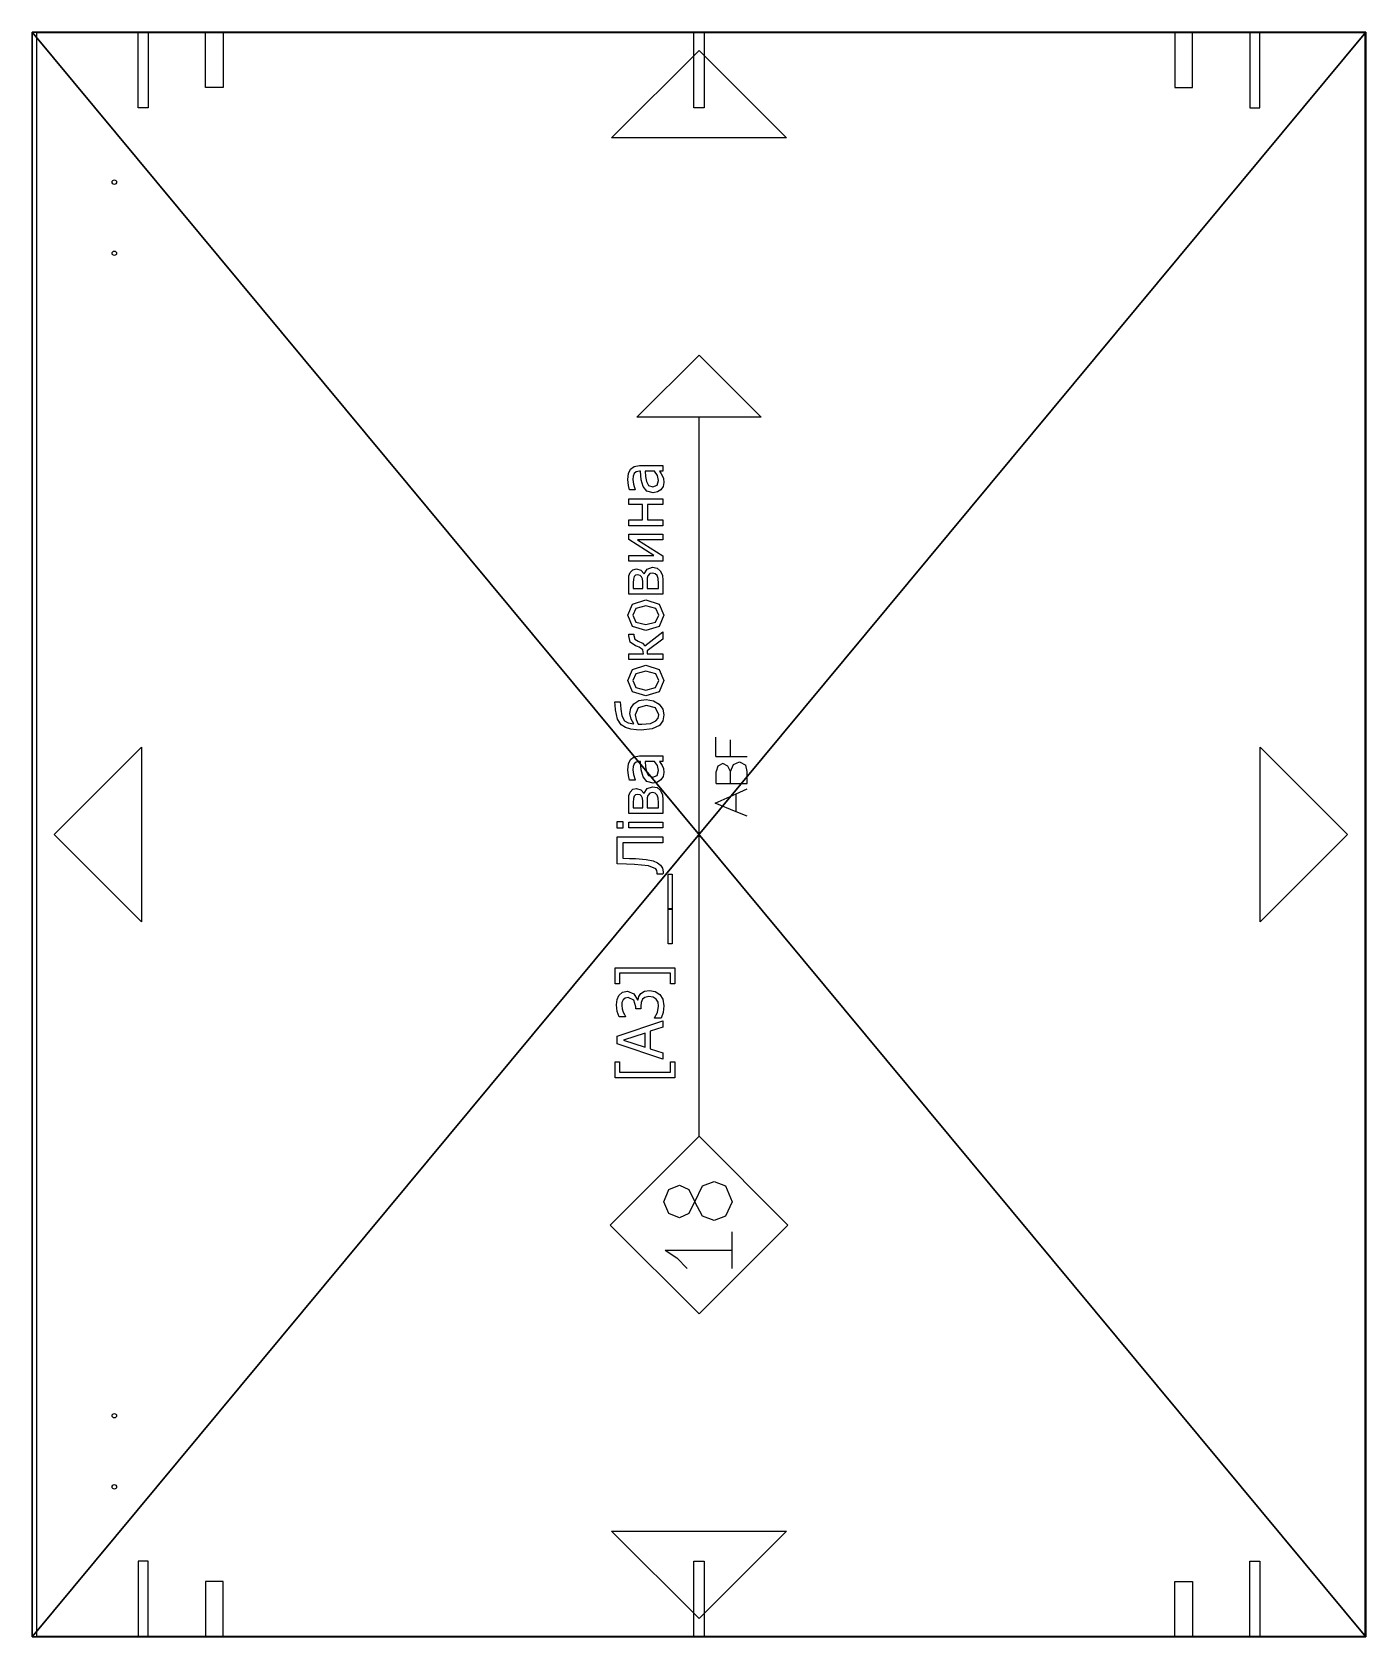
# Model space of a CAD drawing. Header units: millimetres. Extents: x -45532 to 18, y -11338 to 4436.
# Drawn here: x -25584 to -24984, y 0 to 722 of the extents above; entities that cross this region are included whole.
import ezdxf

# ---------------------------------------------------------------- set-up
doc = ezdxf.new("R2010")
doc.units = ezdxf.units.MM
doc.header["$LTSCALE"] = 25.4
doc.layers.get('0').update_dxf_attribs({"true_color": 0xffffff})
for name, color, linetype, true_color in [('ABF_cuttingLines', 134, 'Continuous', 0x009987), ('ABF_edgeBanding', 252, 'Continuous', 0x777799), ('ABF_Label', 190, 'Continuous', 0x9900ff), ('DEPTH3.0-ARTICLE46331', 134, 'Continuous', 0x009987), ('DSIDE-4.5', 190, 'Continuous', 0x9900ff), ('DSIDE-8', 22, 'Continuous', 0xcc4400), ('Dside4.5', 134, 'Continuous', 0x009987)]:
    doc.layers.add(name, color=color, linetype=linetype, true_color=true_color)

# ---------------------------------------------------------------- blocks, each defined once
blk = doc.blocks.new('Group302#1')
at = {"layer": 'DSIDE-4.5', "color": 0, "extrusion": (0, 1, -4.99939e-16)}
blk.add_circle((0, -9), 2.25, dxfattribs=at)
at = {"layer": 'DSIDE-8', "color": 0, "extrusion": (0, 1, -4.99939e-16)}
blk.add_circle((-32, -9), 4, dxfattribs=at)
blk = doc.blocks.new('Group303#1')
at = {"layer": 'DSIDE-4.5', "color": 0}
blk.add_polyline3d([(2.25, 0, 0), (2.25, 34, 0), (-2.25, 34, 0), (-2.25, 0, 0), (2.25, 0, 0)], close=True, dxfattribs=at)
at = {"layer": 'DSIDE-8', "color": 0}
blk.add_polyline3d([(36, 0, 0), (36, 25, 0), (28, 25, 0), (28, 0, 0), (36, 0, 0)], close=True, dxfattribs=at)
blk = doc.blocks.new('Group306#1')
at = {"layer": 'DSIDE-4.5', "color": 0, "extrusion": (0, 1, -4.99939e-16)}
blk.add_circle((0, -9), 2.25, dxfattribs=at)
at = {"layer": 'DSIDE-8', "color": 0, "extrusion": (0, 1, -4.99939e-16)}
blk.add_circle((32, -9), 4, dxfattribs=at)
blk = doc.blocks.new('Group307#1')
at = {"layer": 'DSIDE-4.5', "color": 0}
blk.add_polyline3d([(-2.25, 0, 0), (-2.25, 34, 0), (2.25, 34, 0), (2.25, 0, 0), (-2.25, 0, 0)], close=True, dxfattribs=at)
at = {"layer": 'DSIDE-8', "color": 0}
blk.add_polyline3d([(-36, 0, 0), (-36, 25, 0), (-28, 25, 0), (-28, 0, 0), (-36, 0, 0)], close=True, dxfattribs=at)
blk = doc.blocks.new('Group310#2')
at = {"layer": 'DSIDE-4.5', "color": 0, "extrusion": (0, -1, 4.99939e-16)}
blk.add_circle((0, -9), 2.25, dxfattribs=at)
at = {"layer": 'DSIDE-8', "color": 0, "extrusion": (0, -1, 4.99939e-16)}
blk.add_circle((32, -9), 4, dxfattribs=at)
blk = doc.blocks.new('Group311#1')
at = {"layer": 'DSIDE-4.5', "color": 0}
blk.add_polyline3d([(2.25, 0, 0), (2.25, -34, 0), (-2.25, -34, 0), (-2.25, 0, 0), (2.25, 0, 0)], close=True, dxfattribs=at)
at = {"layer": 'DSIDE-8', "color": 0}
blk.add_polyline3d([(36, 0, 0), (36, -25, 0), (28, -25, 0), (28, 0, 0), (36, 0, 0)], close=True, dxfattribs=at)
blk = doc.blocks.new('Group314#2')
at = {"layer": 'DSIDE-4.5', "color": 0, "extrusion": (0, -1, 4.99939e-16)}
blk.add_circle((0, -9), 2.25, dxfattribs=at)
at = {"layer": 'DSIDE-8', "color": 0, "extrusion": (0, -1, 4.99939e-16)}
blk.add_circle((-32, -9), 4, dxfattribs=at)
blk = doc.blocks.new('Group315#1')
at = {"layer": 'DSIDE-4.5', "color": 0}
blk.add_polyline3d([(-2.25, 0, 0), (-2.25, -34, 0), (2.25, -34, 0), (2.25, 0, 0), (-2.25, 0, 0)], close=True, dxfattribs=at)
at = {"layer": 'DSIDE-8', "color": 0}
blk.add_polyline3d([(-36, 0, 0), (-36, -25, 0), (-28, -25, 0), (-28, 0, 0), (-36, 0, 0)], close=True, dxfattribs=at)
blk = doc.blocks.new('Group313#2')
at = {"layer": 'Dside4.5', "color": 0, "extrusion": (0, -1, 0)}
blk.add_circle((0, -9), 2.25, dxfattribs=at)
blk = doc.blocks.new('Group314#3')
at = {"layer": 'Dside4.5', "color": 0}
blk.add_polyline3d([(-2.25, 0, 0), (-2.25, 34, 0), (2.25, 34, 0), (2.25, 0, 0), (-2.25, 0, 0)], close=True, dxfattribs=at)
blk = doc.blocks.new('Group316#2')
at = {"layer": 'Dside4.5', "color": 0, "extrusion": (0, 1, 0)}
blk.add_circle((0, -9), 2.25, dxfattribs=at)
blk = doc.blocks.new('Group317#1')
at = {"layer": 'Dside4.5', "color": 0}
blk.add_polyline3d([(2.25, 0, 0), (2.25, -34, 0), (-2.25, -34, 0), (-2.25, 0, 0), (2.25, 0, 0)], close=True, dxfattribs=at)
blk = doc.blocks.new('Group373#1')
at = {"layer": 'DEPTH3.0-ARTICLE46331', "color": 0}
for centre in [(37, 16), (37, -16)]:
    blk.add_circle(centre, 1, dxfattribs=at)
blk = doc.blocks.new('Group375#1')
at = {"layer": 'DEPTH3.0-ARTICLE46331', "color": 0}
for centre in [(37, 16), (37, -16)]:
    blk.add_circle(centre, 1, dxfattribs=at)
blk = doc.blocks.new('Group1137#1')
at = {"layer": 'ABF_Label', "color": 0}
for p, q in [((-69.48, 6.86), (-69.48, 23.92)), ((-69.48, 23.92), (-64.92, 23.92)), ((-64.92, 23.92), (-64.92, 22.67)), ((-64.15, 10.29), (-59.76, 23.33)), ((-59.76, 23.33), (-57.62, 23.33)), ((-57.62, 23.33), (-53.22, 10.29)), ((-52.1, 22.8), (-50.55, 23.35)), ((-50.55, 23.35), (-48.69, 23.6)), ((-48.69, 23.6), (-47.15, 23.42)), ((-47.15, 23.42), (-45.95, 22.87)), ((-42.66, 22.67), (-42.66, 23.92)), ((-42.66, 23.92), (-38.1, 23.92)), ((-38.1, 23.92), (-38.1, 6.86)), ((-8.47, 20.74), (-8.4, 23.33)), ((-8.4, 23.33), (-0.63, 23.33)), ((-0.63, 23.33), (-0.63, 10.29)), ((1.81, 21.71), (1.81, 23.42)), ((1.81, 23.42), (3.68, 23.42)), ((3.68, 23.42), (3.68, 21.71)), ((31.37, 22.26), (32.99, 23.29)), ((32.99, 23.29), (35.65, 23.82)), ((35.65, 23.82), (36.91, 23.92)), ((36.91, 23.92), (37.93, 24)), ((37.93, 24), (37.93, 22.48)), ((-64.92, 22.67), (-67.94, 22.67)), ((-67.94, 22.67), (-67.94, 8.11)), ((-58.73, 21.56), (-60.74, 15.42)), ((-56.72, 15.42), (-58.73, 21.56)), ((-52.1, 20.95), (-52.1, 22.8)), ((-52, 20.95), (-52.1, 20.95)), ((-51.44, 21.31), (-52, 20.95)), ((-50.71, 21.68), (-51.44, 21.31)), ((-49.78, 21.98), (-50.71, 21.68)), ((-48.83, 22.09), (-49.78, 21.98)), ((-49.22, 18.09), (-47.3, 18.65)), ((-47.98, 22), (-48.83, 22.09)), ((-47.24, 21.69), (-47.98, 22)), ((-47.3, 18.65), (-46.56, 20.28)), ((-46.75, 21.12), (-47.24, 21.69)), ((-45.5, 18.57), (-47.2, 17.53)), ((-46.56, 20.28), (-46.75, 21.12)), ((-45.95, 22.87), (-45.08, 21.85)), ((-44.79, 20.46), (-45.5, 18.57)), ((-45.08, 21.85), (-44.79, 20.46)), ((-39.64, 22.67), (-42.66, 22.67)), ((-39.64, 8.11), (-39.64, 22.67)), ((-8.95, 14.43), (-8.56, 18.47)), ((-8.56, 18.47), (-8.47, 20.74)), ((-6.83, 19.86), (-6.9, 18.17)), ((-6.76, 21.79), (-6.83, 19.86)), ((-2.36, 21.79), (-6.76, 21.79)), ((-2.36, 10.29), (-2.36, 21.79)), ((3.68, 21.71), (1.81, 21.71)), ((1.92, 10.29), (1.92, 20.07)), ((1.92, 20.07), (3.57, 20.07)), ((3.57, 20.07), (3.57, 10.29)), ((5.99, 10.29), (5.99, 20.07)), ((5.99, 20.07), (9.58, 20.07)), ((9.18, 18.76), (7.62, 18.76)), ((7.62, 18.76), (7.62, 16.08)), ((10.27, 18.73), (9.18, 18.76)), ((9.58, 20.07), (11.15, 20.01)), ((10.97, 18.53), (10.27, 18.73)), ((11.35, 18.15), (10.97, 18.53)), ((11.15, 20.01), (12.14, 19.67)), ((12.14, 19.67), (12.91, 18.93)), ((12.91, 18.93), (13.15, 17.82)), ((15.51, 19.86), (16.81, 20.15)), ((15.51, 18.19), (15.51, 19.86)), ((17.14, 18.69), (15.6, 18.19)), ((16.81, 20.15), (18.49, 20.31)), ((18.49, 18.86), (17.14, 18.69)), ((18.49, 20.31), (20.19, 20.15)), ((19.42, 18.79), (18.49, 18.86)), ((20.19, 18.52), (19.42, 18.79)), ((20.19, 20.15), (21.44, 19.58)), ((20.68, 17.98), (20.19, 18.52)), ((21.44, 19.58), (22.23, 18.54)), ((22.23, 18.54), (22.5, 16.98)), ((29.87, 17.85), (30.12, 19.47)), ((30.12, 19.47), (30.59, 21.03)), ((30.59, 21.03), (31.37, 22.26)), ((31.89, 20.19), (31.58, 18.63)), ((31.58, 18.63), (32.97, 19.41)), ((32.47, 21.27), (31.89, 20.19)), ((33.93, 22.01), (32.47, 21.27)), ((32.97, 19.41), (34.57, 19.73)), ((35.77, 22.33), (33.93, 22.01)), ((34.57, 19.73), (36.08, 19.47)), ((36.96, 22.42), (35.77, 22.33)), ((36.08, 19.47), (37.35, 18.63)), ((37.93, 22.48), (36.96, 22.42)), ((37.35, 18.63), (38.24, 17.16)), ((39.58, 15.18), (40.79, 18.99)), ((40.79, 18.99), (43.96, 20.35)), ((43.96, 18.93), (41.98, 18)), ((43.96, 20.35), (47.13, 18.99)), ((45.93, 18), (43.96, 18.93)), ((47.13, 18.99), (48.33, 15.18)), ((50.02, 10.29), (50.02, 20.07)), ((50.02, 20.07), (51.66, 20.07)), ((51.66, 20.07), (51.66, 15.82)), ((53.92, 18.1), (54.99, 19.63)), ((54.99, 19.63), (56.77, 20.07)), ((55.8, 18.37), (55.22, 17.33)), ((56.84, 18.66), (55.8, 18.37)), ((56.77, 20.07), (57.22, 20.07)), ((57.22, 18.66), (56.84, 18.66)), ((57.22, 20.07), (57.22, 18.66)), ((58.26, 15.18), (59.46, 18.99)), ((59.46, 18.99), (62.64, 20.35)), ((62.64, 18.93), (60.65, 18)), ((62.64, 20.35), (65.81, 18.99)), ((64.61, 18), (62.64, 18.93)), ((65.81, 18.99), (67, 15.18)), ((68.69, 10.29), (68.69, 20.07)), ((68.69, 20.07), (72.28, 20.07)), ((71.89, 18.76), (70.32, 18.76)), ((70.32, 18.76), (70.32, 16.08)), ((72.97, 18.73), (71.89, 18.76)), ((72.28, 20.07), (73.86, 20.01)), ((73.67, 18.53), (72.97, 18.73)), ((74.05, 18.15), (73.67, 18.53)), ((73.86, 20.01), (74.85, 19.67)), ((74.85, 19.67), (75.61, 18.93)), ((75.61, 18.93), (75.85, 17.82)), ((78.1, 10.29), (78.1, 20.07)), ((78.1, 20.07), (79.73, 20.07)), ((79.73, 20.07), (79.73, 12.89)), ((79.73, 12.89), (84.28, 20.07)), ((84.28, 20.07), (85.82, 20.07)), ((85.82, 20.07), (85.82, 10.29)), ((88.2, 10.29), (88.2, 20.07)), ((88.2, 20.07), (89.85, 20.07)), ((89.85, 20.07), (89.85, 16.12)), ((94.28, 16.12), (94.28, 20.07)), ((94.28, 20.07), (95.93, 20.07)), ((95.93, 20.07), (95.93, 10.29)), ((98.42, 19.86), (99.72, 20.15)), ((98.42, 18.19), (98.42, 19.86)), ((100.05, 18.69), (98.51, 18.19)), ((99.72, 20.15), (101.4, 20.31)), ((101.39, 18.86), (100.05, 18.69)), ((102.33, 18.79), (101.39, 18.86)), ((101.4, 20.31), (103.1, 20.15)), ((103.1, 18.52), (102.33, 18.79)), ((103.1, 20.15), (104.35, 19.58)), ((103.59, 17.98), (103.1, 18.52)), ((104.35, 19.58), (105.14, 18.54)), ((105.14, 18.54), (105.41, 16.98)), ((-61.22, 13.93), (-62.4, 10.29)), ((-56.23, 13.93), (-61.22, 13.93)), ((-60.74, 15.42), (-56.72, 15.42)), ((-55.05, 10.29), (-56.23, 13.93)), ((-49.8, 16.63), (-49.8, 18.09)), ((-49.8, 18.09), (-49.22, 18.09)), ((-49.05, 16.63), (-49.8, 16.63)), ((-47.96, 16.53), (-49.05, 16.63)), ((-47.09, 16.17), (-47.96, 16.53)), ((-47.2, 17.53), (-47.2, 17.41)), ((-47.2, 17.41), (-46.32, 17.14)), ((-46.52, 15.45), (-47.09, 16.17)), ((-46.31, 14.29), (-46.52, 15.45)), ((-46.5, 13.11), (-46.31, 14.29)), ((-46.32, 17.14), (-45.44, 16.57)), ((-45.44, 16.57), (-44.79, 15.6)), ((-44.53, 14.16), (-44.84, 12.54)), ((-44.79, 15.6), (-44.53, 14.16)), ((-9.82, 12.34), (-8.95, 14.43)), ((-7.12, 15.12), (-7.52, 13.09)), ((-6.9, 18.17), (-7.12, 15.12)), ((7.62, 16.08), (9.51, 16.08)), ((9.55, 14.8), (7.62, 14.8)), ((7.62, 14.8), (7.62, 11.61)), ((9.51, 16.08), (10.37, 16.14)), ((10.52, 14.77), (9.55, 14.8)), ((10.37, 16.14), (10.93, 16.38)), ((11.18, 14.58), (10.52, 14.77)), ((10.93, 16.38), (11.34, 16.85)), ((11.82, 14.04), (11.18, 14.58)), ((11.34, 16.85), (11.46, 17.57)), ((11.46, 17.57), (11.35, 18.15)), ((12.77, 16.57), (11.74, 15.7)), ((11.74, 15.7), (11.78, 15.64)), ((11.78, 15.64), (13.12, 14.83)), ((11.96, 13.24), (11.82, 14.04)), ((13.15, 17.82), (12.77, 16.57)), ((13.12, 14.83), (13.66, 13.25)), ((14.71, 13.13), (15.14, 14.86)), ((15.14, 14.86), (16.5, 15.99)), ((15.6, 18.19), (15.51, 18.19)), ((16.84, 14.39), (16.41, 13.23)), ((16.5, 15.99), (18.44, 16.51)), ((17.92, 15.01), (16.84, 14.39)), ((19.37, 15.27), (17.92, 15.01)), ((18.44, 16.51), (20.86, 16.73)), ((20.86, 15.42), (19.37, 15.27)), ((20.86, 17.04), (20.68, 17.98)), ((20.86, 16.73), (20.86, 17.04)), ((20.86, 12.7), (20.86, 15.42)), ((22.5, 16.98), (22.5, 10.29)), ((29.81, 16.51), (29.87, 17.85)), ((30.15, 13.41), (29.81, 16.51)), ((31.52, 16.84), (31.5, 16.29)), ((31.5, 16.29), (31.75, 13.81)), ((31.55, 17.36), (31.52, 16.84)), ((32.81, 17.99), (31.55, 17.36)), ((31.75, 13.81), (32.43, 12.31)), ((34.18, 18.23), (32.81, 17.99)), ((36.18, 17.39), (34.18, 18.23)), ((36.88, 15), (36.18, 17.39)), ((36.18, 12.4), (36.88, 15)), ((38.55, 15.1), (38.19, 13.01)), ((38.24, 17.16), (38.55, 15.1)), ((40.75, 11.41), (39.58, 15.18)), ((41.98, 18), (41.28, 15.18)), ((41.28, 15.18), (41.98, 12.39)), ((46.63, 15.18), (45.93, 18)), ((45.93, 12.37), (46.63, 15.18)), ((48.33, 15.18), (47.13, 11.36)), ((51.66, 15.82), (52.75, 16.09)), ((52.49, 14.8), (51.66, 14.8)), ((51.66, 14.8), (51.66, 10.29)), ((55.84, 10.29), (52.49, 14.8)), ((52.75, 16.09), (53.52, 17.09)), ((53.52, 17.09), (53.73, 17.6)), ((53.73, 17.6), (53.92, 18.1)), ((54.64, 16.15), (53.9, 15.49)), ((53.9, 15.49), (57.89, 10.29)), ((55.22, 17.33), (54.64, 16.15)), ((59.43, 11.41), (58.26, 15.18)), ((60.65, 18), (59.96, 15.18)), ((59.96, 15.18), (60.65, 12.39)), ((64.6, 12.37), (65.3, 15.18)), ((65.3, 15.18), (64.61, 18)), ((67, 15.18), (65.81, 11.36)), ((70.32, 16.08), (72.21, 16.08)), ((72.25, 14.8), (70.32, 14.8)), ((70.32, 14.8), (70.32, 11.61)), ((72.21, 16.08), (73.07, 16.14)), ((73.23, 14.77), (72.25, 14.8)), ((73.07, 16.14), (73.63, 16.38)), ((73.88, 14.58), (73.23, 14.77)), ((73.63, 16.38), (74.04, 16.85)), ((74.52, 14.04), (73.88, 14.58)), ((74.04, 16.85), (74.16, 17.57)), ((74.16, 17.57), (74.05, 18.15)), ((75.47, 16.57), (74.44, 15.7)), ((74.44, 15.7), (74.49, 15.64)), ((74.49, 15.64), (75.82, 14.83)), ((74.66, 13.24), (74.52, 14.04)), ((75.85, 17.82), (75.47, 16.57)), ((75.82, 14.83), (76.36, 13.25)), ((84.19, 17.59), (79.59, 10.29)), ((84.19, 10.29), (84.19, 17.59)), ((89.85, 16.12), (94.28, 16.12)), ((94.28, 14.7), (89.85, 14.7)), ((89.85, 14.7), (89.85, 10.29)), ((94.28, 10.29), (94.28, 14.7)), ((97.62, 13.13), (98.05, 14.86)), ((98.05, 14.86), (99.41, 15.99)), ((98.51, 18.19), (98.42, 18.19)), ((99.75, 14.39), (99.32, 13.23)), ((99.41, 15.99), (101.35, 16.51)), ((100.83, 15.01), (99.75, 14.39)), ((102.28, 15.27), (100.83, 15.01)), ((101.35, 16.51), (103.77, 16.73)), ((103.77, 15.42), (102.28, 15.27)), ((103.77, 17.04), (103.59, 17.98)), ((103.77, 16.73), (103.77, 17.04)), ((103.77, 12.7), (103.77, 15.42)), ((105.41, 16.98), (105.41, 10.29)), ((-118.75, 9.66), (-120.98, 6.31)), ((-118.75, 9.66), (-118.75, -9.5)), ((-108.32, 8.57), (-104.9, 10.04)), ((-104.9, 10.04), (-101.4, 8.57)), ((-62.4, 10.29), (-64.15, 10.29)), ((-53.22, 10.29), (-55.05, 10.29)), ((-52.46, 10.83), (-52.46, 12.67)), ((-52.46, 12.67), (-52.34, 12.67)), ((-50.84, 10.26), (-52.46, 10.83)), ((-52.34, 12.67), (-50.86, 11.9)), ((-50.86, 11.9), (-49, 11.54)), ((-48.9, 10.02), (-50.84, 10.26)), ((-49, 11.54), (-47.93, 11.71)), ((-47.06, 10.33), (-48.9, 10.02)), ((-47.93, 11.71), (-47.03, 12.26)), ((-45.69, 11.23), (-47.06, 10.33)), ((-47.03, 12.26), (-46.5, 13.11)), ((-44.84, 12.54), (-45.69, 11.23)), ((-11.33, 10.29), (-11.33, 11.97)), ((-11.33, 11.97), (-11.21, 11.97)), ((-11.04, 10.28), (-11.33, 10.29)), ((-11.21, 11.97), (-11.06, 11.96)), ((-11.06, 11.96), (-10.87, 11.95)), ((-10.66, 10.27), (-11.04, 10.28)), ((-10.87, 11.95), (-10.29, 12.04)), ((-9.62, 10.44), (-10.66, 10.27)), ((-10.29, 12.04), (-9.82, 12.34)), ((-8.77, 10.98), (-9.62, 10.44)), ((-8.08, 11.81), (-8.77, 10.98)), ((-7.52, 13.09), (-8.08, 11.81)), ((-0.63, 10.29), (-2.36, 10.29)), ((3.57, 10.29), (1.92, 10.29)), ((9.83, 10.29), (5.99, 10.29)), ((7.62, 11.61), (9.04, 11.61)), ((9.04, 11.61), (10.42, 11.68)), ((11.39, 10.45), (9.83, 10.29)), ((10.42, 11.68), (11.26, 11.96)), ((11.26, 11.96), (11.79, 12.48)), ((12.64, 11.08), (11.39, 10.45)), ((11.79, 12.48), (11.96, 13.24)), ((13.39, 11.99), (12.64, 11.08)), ((13.66, 13.25), (13.39, 11.99)), ((14.95, 11.88), (14.71, 13.13)), ((15.58, 10.89), (14.95, 11.88)), ((16.53, 10.25), (15.58, 10.89)), ((16.41, 13.23), (16.88, 11.96)), ((17.68, 10.02), (16.53, 10.25)), ((16.88, 11.96), (18.27, 11.54)), ((18.82, 10.14), (17.68, 10.02)), ((18.27, 11.54), (19.68, 11.87)), ((19.67, 10.49), (18.82, 10.14)), ((20.32, 10.92), (19.67, 10.49)), ((19.68, 11.87), (20.86, 12.7)), ((20.86, 11.33), (20.32, 10.92)), ((20.86, 10.29), (20.86, 11.33)), ((22.5, 10.29), (20.86, 10.29)), ((31.16, 11.32), (30.15, 13.41)), ((32.47, 10.34), (31.16, 11.32)), ((32.43, 12.31), (33.26, 11.64)), ((34.15, 10.02), (32.47, 10.34)), ((33.26, 11.64), (34.22, 11.45)), ((35.82, 10.37), (34.15, 10.02)), ((34.22, 11.45), (36.18, 12.4)), ((37.22, 11.39), (35.82, 10.37)), ((38.19, 13.01), (37.22, 11.39)), ((43.96, 10.02), (40.75, 11.41)), ((41.98, 12.39), (43.96, 11.44)), ((43.96, 11.44), (45.93, 12.37)), ((47.13, 11.36), (43.96, 10.02)), ((51.66, 10.29), (50.02, 10.29)), ((57.89, 10.29), (55.84, 10.29)), ((62.64, 10.02), (59.43, 11.41)), ((60.65, 12.39), (62.64, 11.44)), ((62.64, 11.44), (64.6, 12.37)), ((65.81, 11.36), (62.64, 10.02)), ((72.53, 10.29), (68.69, 10.29)), ((70.32, 11.61), (71.75, 11.61)), ((71.75, 11.61), (73.12, 11.68)), ((74.1, 10.45), (72.53, 10.29)), ((73.12, 11.68), (73.96, 11.96)), ((73.96, 11.96), (74.5, 12.48)), ((75.35, 11.08), (74.1, 10.45)), ((74.5, 12.48), (74.66, 13.24)), ((76.09, 11.99), (75.35, 11.08)), ((76.36, 13.25), (76.09, 11.99)), ((79.59, 10.29), (78.1, 10.29)), ((85.82, 10.29), (84.19, 10.29)), ((89.85, 10.29), (88.2, 10.29)), ((95.93, 10.29), (94.28, 10.29)), ((97.86, 11.88), (97.62, 13.13)), ((98.49, 10.89), (97.86, 11.88)), ((99.44, 10.25), (98.49, 10.89)), ((99.32, 13.23), (99.79, 11.96)), ((100.59, 10.02), (99.44, 10.25)), ((99.79, 11.96), (101.18, 11.54)), ((101.73, 10.14), (100.59, 10.02)), ((101.18, 11.54), (102.59, 11.87)), ((102.58, 10.49), (101.73, 10.14)), ((103.23, 10.92), (102.58, 10.49)), ((102.59, 11.87), (103.77, 12.7)), ((103.77, 11.33), (103.23, 10.92)), ((103.77, 10.29), (103.77, 11.33)), ((105.41, 10.29), (103.77, 10.29)), ((-120.98, 6.31), (-124.02, 3.36)), ((-109.49, 5.61), (-108.32, 8.57)), ((-108.32, 2.86), (-109.49, 5.61)), ((-101.4, 8.57), (-100.18, 5.61)), ((-100.18, 5.61), (-101.4, 2.86)), ((-64.92, 6.86), (-69.48, 6.86)), ((-67.94, 8.11), (-64.92, 8.11)), ((-64.92, 8.11), (-64.92, 6.86)), ((-42.66, 6.86), (-42.66, 8.11)), ((-42.66, 8.11), (-39.64, 8.11)), ((-38.1, 6.86), (-42.66, 6.86)), ((-31.19, 7.66), (-31.19, 8.8)), ((-31.19, 8.8), (-21.39, 8.8)), ((-21.39, 7.66), (-31.19, 7.66)), ((-21.39, 8.8), (-21.11, 8.8)), ((-21.39, 7.66), (-21.39, 8.8)), ((-21.39, 8.8), (-11.32, 8.8)), ((-21.11, 7.66), (-21.39, 7.66)), ((-11.32, 7.66), (-21.39, 7.66)), ((-21.11, 8.8), (-21.11, 7.66)), ((-11.32, 8.8), (-11.32, 7.66)), ((-109.01, -1.04), (-104.9, 1.17)), ((-108.32, 2.86), (-104.9, 1.17)), ((-101.4, 2.86), (-104.9, 1.17)), ((-104.9, 1.17), (-100.4, -1.04)), ((-86.17, 0), (119.19, 0)), ((-110.31, -4.33), (-109.01, -1.04)), ((-109.01, -7.61), (-110.31, -4.33)), ((-100.4, -1.04), (-99.13, -4.33)), ((-99.13, -4.33), (-100.4, -7.61)), ((6.49, -10.57), (8.95, -4.58)), ((8.95, -4.58), (11.61, -10.57)), ((-104.9, -9.5), (-109.01, -7.61)), ((-100.4, -7.61), (-104.9, -9.5)), ((14.53, -4.88), (17.96, -4.88)), ((14.53, -4.88), (14.53, -8.98)), ((14.53, -8.98), (14.53, -13.72)), ((14.53, -8.98), (17.96, -8.98)), ((19.51, -5.38), (17.96, -4.88)), ((17.96, -8.98), (19.55, -8.25)), ((17.96, -8.98), (20.04, -9.9)), ((20.29, -6.84), (19.51, -5.38)), ((19.55, -8.25), (20.29, -6.84)), ((22.27, -4.79), (22.27, -8.97)), ((22.27, -4.79), (27.81, -4.79)), ((22.27, -8.97), (27.09, -8.97)), ((22.27, -8.97), (22.27, -13.72)), ((-124.02, -9.5), (-118.75, -9.5)), ((-118.75, -9.5), (-113.48, -9.5)), ((5.21, -13.72), (6.49, -10.57)), ((6.49, -10.57), (11.61, -10.57)), ((11.61, -10.57), (13.01, -13.72)), ((14.53, -13.72), (17.96, -13.72)), ((17.96, -13.72), (19.76, -13.36)), ((20.74, -11.59), (19.76, -13.36)), ((20.04, -9.9), (20.74, -11.59))]:
    blk.add_line(p, q, dxfattribs=at)
for points in [[(-86.17, 0, 0), (-111.57, -25.4, 0), (-136.97, 0, 0), (-111.57, 25.4, 0), (-86.17, 0, 0)], [(119.19, 17.78, 0), (136.97, 0, 0), (119.19, -17.78, 0), (119.19, 17.78, 0)]]:
    blk.add_polyline3d(points, close=True, dxfattribs=at)
blk = doc.blocks.new('Group1786#1')
at = {"layer": 'ABF_cuttingLines', "color": 0}
blk.add_polyline3d([(11937.42, 18.4, 0), (11937.42, 739.6, 0), (11339.82, 739.6, 0), (11339.82, 18.4, 0), (11937.42, 18.4, 0)], close=True, dxfattribs=at)
blk = doc.blocks.new('Group1787#1')
at = {"layer": 'ABF_edgeBanding', "color": 0}
for points in [[(11637.82, 731.73, 0), (11677.16, 692.39, 0), (11598.47, 692.39, 0), (11637.82, 731.73, 0)], [(11347.69, 379, 0), (11387.03, 418.34, 0), (11387.03, 339.66, 0), (11347.69, 379, 0)], [(11929.55, 379, 0), (11890.2, 339.66, 0), (11890.2, 418.34, 0), (11929.55, 379, 0)], [(11637.82, 26.27, 0), (11598.47, 65.61, 0), (11677.16, 65.61, 0), (11637.82, 26.27, 0)]]:
    blk.add_polyline3d(points, close=True, dxfattribs=at)
blk = doc.blocks.new('_____#96')
at = {"color": 0}
for p, q in [((11337.82, 740), (11337.82, 18)), ((11937.82, 740), (11337.82, 740)), ((11937.82, 740, 18), (11337.82, 740, 18)), ((11337.82, 740, 18), (11337.82, 18, 18)), ((11937.82, 740), (11337.82, 740)), ((11337.82, 740), (11337.82, 740, 18)), ((11937.82, 740, 18), (11337.82, 740, 18)), ((11337.82, 740), (11337.82, 18)), ((11337.82, 740, 18), (11337.82, 18, 18)), ((11337.82, 740), (11337.82, 740, 18)), ((11937.82, 18), (11937.82, 740)), ((11937.82, 18, 18), (11937.82, 740, 18)), ((11937.82, 18), (11937.82, 740)), ((11937.82, 740), (11937.82, 740, 18)), ((11937.82, 18, 18), (11937.82, 740, 18)), ((11937.82, 740), (11937.82, 740, 18)), ((11337.82, 18), (11937.82, 18)), ((11337.82, 18, 18), (11937.82, 18, 18)), ((11337.82, 18), (11937.82, 18)), ((11337.82, 18, 18), (11937.82, 18, 18)), ((11337.82, 18), (11337.82, 18, 18)), ((11337.82, 18), (11337.82, 18, 18)), ((11937.82, 18), (11937.82, 18, 18)), ((11937.82, 18), (11937.82, 18, 18))]:
    blk.add_line(p, q, dxfattribs=at)
for name, p in [('Group310#2', (11387.82, 740, 18)), ('Group311#1', (11387.82, 740, 18)), ('Group314#2', (11887.82, 740, 18)), ('Group315#1', (11887.82, 740, 18)), ('Group316#2', (11637.82, 740, 18)), ('Group317#1', (11637.82, 740, 18)), ('Group375#1', (11337.82, 656.5, 18)), ('Group373#1', (11337.82, 101.5, 18)), ('Group303#1', (11387.82, 18, 18)), ('Group307#1', (11887.82, 18, 18)), ('Group314#3', (11637.82, 18, 18)), ('Group302#1', (11387.82, 18, 18)), ('Group306#1', (11887.82, 18, 18)), ('Group313#2', (11637.82, 18, 18))]:
    blk.add_blockref(name, p, dxfattribs=at)
at = {"layer": 'ABF_cuttingLines', "color": 0}
blk.add_blockref('Group1786#1', (0, 0, 18), dxfattribs=at)
at = {"layer": 'ABF_edgeBanding', "color": 0}
blk.add_blockref('Group1787#1', (0, 0, 18), dxfattribs=at)
at = {"layer": 'ABF_Label', "color": 0, "xscale": 1.574803149606299, "yscale": 1.574803149606299, "rotation": 90}
blk.add_blockref('Group1137#1', (11637.82, 379, 18), dxfattribs=at)
at = {"color": 0}
mesh = blk.add_polyface(dxfattribs=at)
corners = [(11937.82, 740), (11337.82, 18), (11337.82, 740), (11937.82, 18)]
mesh.append_faces([[corners[k] for k in face] for face in [(0, 1, 2), (1, 0, 3)]], dxfattribs={"vtx0": -1, "color": 0})
at = {"color": 7, "true_color": 0xffffff}
mesh = blk.add_polyface(dxfattribs=at)
corners = [(11937.82, 18, 18), (11337.82, 740, 18), (11337.82, 18, 18), (11937.82, 740, 18)]
mesh.append_faces([[corners[k] for k in face] for face in [(0, 1, 2), (1, 0, 3)]], dxfattribs={"vtx0": -1, "color": 7})
at = {"color": 0}
mesh = blk.add_polyface(dxfattribs=at)
corners = [(11337.82, 740, 18), (11937.82, 740), (11337.82, 740), (11937.82, 740, 18)]
mesh.append_faces([[corners[k] for k in face] for face in [(0, 1, 2), (1, 0, 3)]], dxfattribs={"vtx0": -1, "color": 0})
mesh = blk.add_polyface(dxfattribs=at)
corners = [(11337.82, 740, 18), (11337.82, 18), (11337.82, 18, 18), (11337.82, 740)]
mesh.append_faces([[corners[k] for k in face] for face in [(0, 1, 2), (1, 0, 3)]], dxfattribs={"vtx0": -1, "color": 0})
mesh = blk.add_polyface(dxfattribs=at)
corners = [(11937.82, 740), (11937.82, 18, 18), (11937.82, 18), (11937.82, 740, 18)]
mesh.append_faces([[corners[k] for k in face] for face in [(0, 1, 2), (1, 0, 3)]], dxfattribs={"vtx0": -1, "color": 0})
mesh = blk.add_polyface(dxfattribs=at)
corners = [(11937.82, 18, 18), (11337.82, 18), (11937.82, 18), (11337.82, 18, 18)]
mesh.append_faces([[corners[k] for k in face] for face in [(0, 1, 2), (1, 0, 3)]], dxfattribs={"vtx0": -1, "color": 0})
blk = doc.blocks.new('_48501___EGGER_W_1000_ST9___2800207018__THICKNESS_18')
at = {"color": 0}
blk.add_blockref('_____#96', (-36921.82, -18), dxfattribs=at)

msp = doc.modelspace()

# ---------------------------------------------------------------- block references
at = {"color": 0}
msp.add_blockref('_48501___EGGER_W_1000_ST9___2800207018__THICKNESS_18', (0, 0), dxfattribs=at)

doc.saveas('drawing.dxf')
